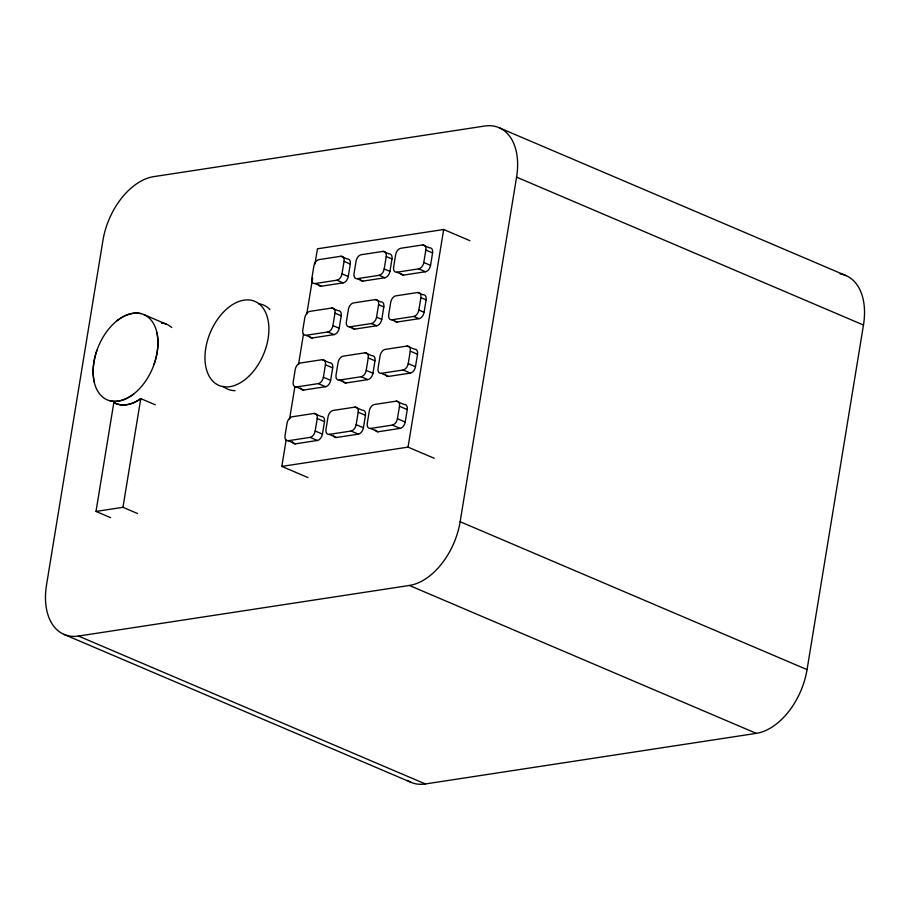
<?xml version="1.0" encoding="UTF-8"?>
<svg xmlns="http://www.w3.org/2000/svg" width="910" height="910" viewBox="0 0 910 910"><rect width="100%" height="100%" fill="white"/><g stroke="black" fill="none" stroke-linecap="round" stroke-linejoin="round"><path stroke-width="1.36" d="M110.542 517.631L96.005 511.431L113.841 402.538A46.399 29.2 -66.9 0 0 140.766 398.614L155.314 404.813M96.005 511.431L122.964 507.314L140.766 398.614C133.201 404.142 122.554 407.452 113.841 402.538L117.47 404.097M307.989 477.579L281.816 466.409L286.161 439.905M289.585 418.987L294.84 386.898M298.491 364.58L303.519 333.89M306.715 314.36L312.653 278.096M314.94 264.139L317.453 248.794L443.682 229.502L469.856 240.661M296.41 386.955L318.307 383.611A6.063 3.822 -66.9 0 0 323.38 377.229L325.427 364.785A6.063 3.822 -66.9 0 0 322.231 359.677L300.334 363.022A6.063 3.822 -66.9 0 0 295.261 369.403L293.225 381.847A6.063 3.822 -66.9 0 0 296.41 386.955L303.678 390.049L325.564 386.704A6.063 3.822 -66.9 0 0 330.649 380.334L332.685 367.879A6.063 3.822 -66.9 0 0 329.488 362.772L322.231 359.677M288.22 440.724L310.117 437.38A6.063 3.822 -66.9 0 0 315.19 431.01L317.226 418.554A6.063 3.822 -66.9 0 0 314.03 413.447L292.133 416.791A6.063 3.822 -66.9 0 0 287.06 423.173L285.023 435.617A6.063 3.822 -66.9 0 0 288.22 440.724L295.477 443.83L317.374 440.474A6.063 3.822 -66.9 0 0 322.447 434.104L324.483 421.66A6.063 3.822 -66.9 0 0 321.287 416.541L314.03 413.447M305.953 335.301L327.85 331.957A6.063 3.822 -66.9 0 0 332.923 325.575L334.971 313.131A6.063 3.822 -66.9 0 0 331.775 308.024L309.878 311.368A6.063 3.822 -66.9 0 0 304.804 317.749L302.768 330.193A6.063 3.822 -66.9 0 0 305.953 335.301L312.21 337.963L334.095 334.618A6.063 3.822 -66.9 0 0 339.18 328.237L341.216 315.793A6.063 3.822 -66.9 0 0 338.019 310.685L331.775 308.024M315.042 283.545L336.939 280.2A6.063 3.822 -66.9 0 0 342.012 273.83L344.048 261.375A6.063 3.822 -66.9 0 0 340.852 256.267L318.966 259.623A6.063 3.822 -66.9 0 0 313.882 265.993L311.846 278.437A6.063 3.822 -66.9 0 0 315.042 283.545L321.287 286.218L343.184 282.862A6.063 3.822 -66.9 0 0 348.257 276.492L350.293 264.048A6.063 3.822 -66.9 0 0 347.097 258.929L340.852 256.267M329.192 434.388L351.078 431.033A6.063 3.822 -66.9 0 0 356.163 424.663L358.199 412.219A6.063 3.822 -66.9 0 0 355.002 407.1L333.105 410.455A6.063 3.822 -66.9 0 0 328.032 416.825L325.996 429.27A6.063 3.822 -66.9 0 0 329.192 434.388L336.45 437.483L358.347 434.127A6.063 3.822 -66.9 0 0 363.42 427.757L365.456 415.313A6.063 3.822 -66.9 0 0 362.26 410.205L355.002 407.1M339.237 380.084L361.122 376.74A6.063 3.822 -66.9 0 0 366.207 370.37L368.243 357.914A6.063 3.822 -66.9 0 0 365.046 352.807L343.15 356.163A6.063 3.822 -66.9 0 0 338.076 362.533L336.04 374.977A6.063 3.822 -66.9 0 0 339.237 380.084L345.982 382.974L367.879 379.618A6.063 3.822 -66.9 0 0 372.952 373.248L375 360.804A6.063 3.822 -66.9 0 0 371.803 355.685L365.046 352.807M357.232 278.665L379.129 275.309A6.063 3.822 -66.9 0 0 384.202 268.939L386.238 256.495A6.063 3.822 -66.9 0 0 383.042 251.387L361.156 254.732A6.063 3.822 -66.9 0 0 356.072 261.102L354.036 273.546A6.063 3.822 -66.9 0 0 357.232 278.665L362.976 281.11L384.862 277.766A6.063 3.822 -66.9 0 0 389.946 271.385L391.983 258.94A6.063 3.822 -66.9 0 0 388.786 253.833L383.042 251.387M349.576 326.872L371.462 323.528A6.063 3.822 -66.9 0 0 376.547 317.146L378.583 304.702A6.063 3.822 -66.9 0 0 375.386 299.595L353.489 302.939A6.063 3.822 -66.9 0 0 348.416 309.309L346.38 321.765A6.063 3.822 -66.9 0 0 349.576 326.872L354.809 329.101L376.706 325.757A6.063 3.822 -66.9 0 0 381.779 319.376L383.815 306.932A6.063 3.822 -66.9 0 0 380.619 301.824L375.386 299.595M370.472 428.439L392.358 425.084A6.063 3.822 -66.9 0 0 397.431 418.714L399.479 406.269A6.063 3.822 -66.9 0 0 396.282 401.151L374.385 404.506A6.063 3.822 -66.9 0 0 369.312 410.876L367.276 423.321A6.063 3.822 -66.9 0 0 370.472 428.439L378.23 431.75L400.127 428.394A6.063 3.822 -66.9 0 0 405.2 422.024L407.248 409.58A6.063 3.822 -66.9 0 0 404.051 404.461L396.282 401.151M396.828 272.215L418.725 268.86A6.063 3.822 -66.9 0 0 423.798 262.489L425.834 250.045A6.063 3.822 -66.9 0 0 422.638 244.926L400.753 248.282A6.063 3.822 -66.9 0 0 395.668 254.652L393.632 267.096A6.063 3.822 -66.9 0 0 396.828 272.215L403.585 275.093L425.482 271.737A6.063 3.822 -66.9 0 0 430.555 265.367L432.591 252.923A6.063 3.822 -66.9 0 0 429.395 247.816L422.638 244.926M381.256 373.327L403.141 369.983A6.063 3.822 -66.9 0 0 408.226 363.613L410.262 351.158A6.063 3.822 -66.9 0 0 407.066 346.05L385.169 349.394A6.063 3.822 -66.9 0 0 380.096 355.776L378.06 368.22A6.063 3.822 -66.9 0 0 381.256 373.327L388.513 376.421L410.41 373.077A6.063 3.822 -66.9 0 0 415.483 366.707L417.519 354.252A6.063 3.822 -66.9 0 0 414.323 349.144L407.066 346.05M391.891 319.785L413.777 316.441A6.063 3.822 -66.9 0 0 418.85 310.06L420.898 297.615A6.063 3.822 -66.9 0 0 417.701 292.508L395.804 295.852A6.063 3.822 -66.9 0 0 390.731 302.234L388.695 314.678A6.063 3.822 -66.9 0 0 391.891 319.785L397.124 322.015L419.01 318.671A6.063 3.822 -66.9 0 0 424.083 312.289L426.13 299.845A6.063 3.822 -66.9 0 0 422.934 294.738L417.701 292.508M281.816 466.409L408.044 447.117L443.682 229.502M78.476 636.056L409.375 585.46A60.663 38.175 -66.9 0 0 460.141 521.714L516.573 177.143A60.663 38.175 -66.9 0 0 484.609 126.046L153.71 176.642A60.663 38.175 -66.9 0 0 102.944 240.388L46.524 584.959A60.663 38.175 -66.9 0 0 78.476 636.056L425.391 783.954L756.29 733.358A60.663 38.175 -66.9 0 0 807.056 669.612L863.476 325.041A60.663 38.175 -66.9 0 0 840.123 273.91M96.972 350.168C93.537 360.314 91.853 371.36 94.185 381.938A46.399 29.2 -66.9 0 0 110.156 400.855C118.653 402.846 127.298 399.046 133.884 393.859A46.399 29.2 -66.9 0 0 154.108 364.296C157.612 354.161 159.182 343.093 156.895 332.514A46.399 29.2 -66.9 0 0 140.913 313.597C132.428 311.607 123.783 315.406 117.197 320.593A46.399 29.2 -66.9 0 0 96.972 350.168C93.434 360.303 92.069 371.337 94.185 381.938M154.108 364.296C157.532 354.115 159.079 343.127 156.895 332.514M117.197 320.593C123.885 315.463 132.371 311.755 140.913 313.597M133.884 393.859C127.195 398.989 118.709 402.698 110.156 400.855M161.559 323.175L163.88 323.391A46.399 29.2 -66.9 0 1 171.74 327.52M161.957 323.073L163.88 323.391M499.18 127.753L846.084 275.639M516.573 177.143L863.476 325.041M425.834 250.045L432.591 252.923M423.798 262.489L430.555 265.367M418.725 268.86L425.482 271.737M386.238 256.495L391.983 258.94M384.202 268.939L389.946 271.385M379.129 275.309L384.862 277.766M344.048 261.375L350.293 264.048M420.898 297.615L426.13 299.845M342.012 273.83L348.257 276.492M418.85 310.06L424.083 312.289M336.939 280.2L343.184 282.862M413.777 316.441L419.01 318.671M378.583 304.702L383.815 306.932M376.547 317.146L381.779 319.376M371.462 323.528L376.706 325.757M334.971 313.131L341.216 315.793M410.262 351.158L417.519 354.252M332.923 325.575L339.18 328.237M408.226 363.613L415.483 366.707M327.85 331.957L334.095 334.618M403.141 369.983L410.41 373.077M368.243 357.914L375 360.804M366.207 370.37L372.952 373.248M361.122 376.74L367.879 379.618M325.427 364.785L332.685 367.879M399.479 406.269L407.248 409.58M323.38 377.229L330.649 380.334M318.307 383.611L325.564 386.704M397.431 418.714L405.2 422.024M143.7 314.53L166.655 324.313M392.358 425.084L400.127 428.394M358.199 412.219L365.456 415.313M356.163 424.663L363.42 427.757M408.044 447.117L434.218 458.276M351.078 431.033L358.347 434.127M317.226 418.554L324.483 421.66M315.19 431.01L322.447 434.104M310.117 437.38L317.374 440.474M460.141 521.714L807.056 669.612M409.375 585.46L756.29 733.358M122.964 507.314L137.512 513.513M63.916 634.361L410.82 782.247M425.391 783.954A60.663 38.175 -66.9 0 1 407.441 780.45M258.474 303.724A45.716 28.767 -66.9 0 1 269.917 309.514M235.053 390.663A45.716 28.767 -66.9 0 1 223.018 386.25M378.23 431.75A6.063 3.822 -66.9 0 1 375.375 430.111M336.45 437.483A6.063 3.822 -66.9 0 1 333.413 435.412M388.513 376.421A6.063 3.822 -66.9 0 1 385.476 374.351M345.982 382.974A6.063 3.822 -66.9 0 1 342.956 380.903M397.124 322.015A6.063 3.822 -66.9 0 1 394.087 319.945M354.809 329.101A6.063 3.822 -66.9 0 1 351.772 327.031M295.477 443.83A6.063 3.822 -66.9 0 1 292.44 441.748M312.21 337.963A6.063 3.822 -66.9 0 1 309.343 336.336M303.678 390.049A6.063 3.822 -66.9 0 1 300.641 387.978M403.585 275.093A6.063 3.822 -66.9 0 1 400.718 273.455M362.976 281.11A6.063 3.822 -66.9 0 1 359.939 279.04M321.287 286.218A6.063 3.822 -66.9 0 1 318.432 284.58M249.465 375.659A45.716 28.767 -66.9 0 0 256.119 301.949A45.716 28.767 -66.9 0 0 205.194 352.591A45.716 28.767 -66.9 0 0 249.465 375.659"/></g></svg>
